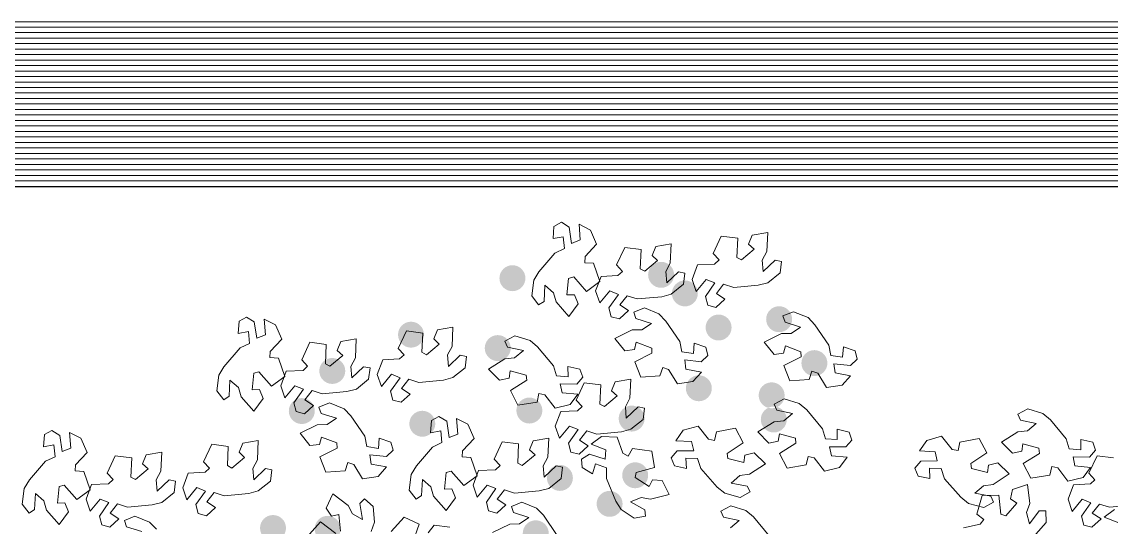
# Model space of a CAD drawing. Header units: millimetres. Extents: x 935 to 13922, y 3203 to 7816.
# Drawn here: x 4680 to 4878, y 7252 to 7344 of the extents above; entities that cross this region are included whole.
import ezdxf

# ---------------------------------------------------------------- set-up
doc = ezdxf.new("R2010")
doc.units = ezdxf.units.MM
doc.layers.get('0').update_dxf_attribs({"lineweight": 20})
doc.layers.add('ALBERI frutti - Fruit', color=7, linetype='Continuous', lineweight=5, true_color=0xfd8930)
doc.layers.add('VEGETAZIONE', color=7, linetype='Continuous', lineweight=5, true_color=0x387000)
doc.layers.add('ALBERO - TREE', color=96, linetype='Continuous', lineweight=5)
doc.layers.add('campiture', color=253, linetype='Continuous', lineweight=0)

msp = doc.modelspace()

# ---------------------------------------------------------------- hatches: boundary and pattern name
at = {"layer": 'ALBERI frutti - Fruit', "lineweight": 30}
h = msp.add_hatch(color=256, dxfattribs=at)
h.dxf.hatch_style = 1
edge = h.paths.add_edge_path()
edge.add_arc((4735.58, 7251.74), 2.36, 0, 360)
edge = h.paths.add_edge_path()
edge.add_arc((4725.65, 7251.89), 2.36, 0, 360)
edge = h.paths.add_edge_path()
edge.add_arc((4738.91, 7235.32), 2.36, 0, 360)
edge = h.paths.add_edge_path()
edge.add_arc((4740.43, 7224.52), 2.36, 0, 360)
edge = h.paths.add_edge_path()
edge.add_arc((4771.98, 7231.72), 2.36, 0, 360)
edge = h.paths.add_edge_path()
edge.add_arc((4775.63, 7236.05), 2.36, 0, 360)
edge = h.paths.add_edge_path()
edge.add_arc((4755.39, 7216.46), 2.36, 0, 360)
edge = h.paths.add_edge_path()
edge.add_arc((4762.22, 7202), 2.36, 0, 360)
edge = h.paths.add_edge_path()
edge.add_arc((4767.98, 7211), 2.36, 0, 360)
edge = h.paths.add_edge_path()
edge.add_arc((4768.61, 7220.04), 2.36, 0, 360)
edge = h.paths.add_edge_path()
edge.add_arc((4815.5, 7230.56), 2.36, 0, 360)
edge = h.paths.add_edge_path()
edge.add_arc((4821.55, 7218.7), 2.36, 0, 360)
edge = h.paths.add_edge_path()
edge.add_arc((4826.53, 7227.87), 2.36, 0, 360)
edge = h.paths.add_edge_path()
edge.add_arc((4827.37, 7236.6), 2.36, 0, 360)
edge = h.paths.add_edge_path()
edge.add_arc((4816.37, 7238.2), 2.36, 0, 360)
edge = h.paths.add_edge_path()
edge.add_arc((4833.81, 7246.26), 2.36, 0, 360)
edge = h.paths.add_edge_path()
edge.add_arc((4819.34, 7248.08), 2.36, 0, 360)
edge = h.paths.add_edge_path()
edge.add_arc((4806.57, 7246.55), 2.36, 0, 360)
edge = h.paths.add_edge_path()
edge.add_arc((4786.82, 7256.28), 2.36, 0, 360)
edge = h.paths.add_edge_path()
edge.add_arc((4791.47, 7261.48), 2.36, 0, 360)
edge = h.paths.add_edge_path()
edge.add_arc((4816.66, 7271.62), 2.36, 0, 360)
edge = h.paths.add_edge_path()
edge.add_arc((4824.04, 7281.88), 2.36, 0, 360)
edge = h.paths.add_edge_path()
edge.add_arc((4816.27, 7276.02), 2.36, 0, 360)
edge = h.paths.add_edge_path()
edge.add_arc((4803.04, 7277.3), 2.36, 0, 360)
edge = h.paths.add_edge_path()
edge.add_arc((4796.18, 7297.93), 2.36, 0, 360)
edge = h.paths.add_edge_path()
edge.add_arc((4800.5, 7294.55), 2.36, 0, 360)
edge = h.paths.add_edge_path()
edge.add_arc((4806.63, 7288.35), 2.36, 0, 360)
edge = h.paths.add_edge_path()
edge.add_arc((4817.63, 7289.86), 2.36, 0, 360)
edge = h.paths.add_edge_path()
edge.add_arc((4766.49, 7284.61), 2.36, 0, 360)
edge = h.paths.add_edge_path()
edge.add_arc((4772.24, 7273.25), 2.36, 0, 360)
edge = h.paths.add_edge_path()
edge.add_arc((4777.79, 7261), 2.36, 0, 360)
edge = h.paths.add_edge_path()
edge.add_arc((4790.83, 7271.79), 2.36, 0, 360)
edge = h.paths.add_edge_path()
edge.add_arc((4761.66, 7247.86), 2.36, 0, 360)
edge = h.paths.add_edge_path()
edge.add_arc((4773.4, 7250.93), 2.36, 0, 360)
edge = h.paths.add_edge_path()
edge.add_arc((4784.24, 7234.13), 2.36, 0, 360)
edge = h.paths.add_edge_path()
edge.add_arc((4785.05, 7217.1), 2.36, 0, 360)
edge = h.paths.add_edge_path()
edge.add_arc((4790.22, 7208.44), 2.36, 0, 360)
edge = h.paths.add_edge_path()
edge.add_arc((4803.47, 7205.54), 2.36, 0, 360)
edge = h.paths.add_edge_path()
edge.add_arc((4790.98, 7195.81), 2.36, 0, 360)
edge = h.paths.add_edge_path()
edge.add_arc((4779.54, 7209.13), 2.36, 0, 360)
edge = h.paths.add_edge_path()
edge.add_arc((4777.78, 7198.93), 2.36, 0, 360)
edge = h.paths.add_edge_path()
edge.add_arc((4747.42, 7246.28), 2.36, 0, 360)
edge = h.paths.add_edge_path()
edge.add_arc((4789.45, 7247.89), 2.36, 0, 360)
edge = h.paths.add_edge_path()
edge.add_arc((4806.03, 7234.38), 2.36, 0, 360)
edge = h.paths.add_edge_path()
edge.add_arc((4736.42, 7280.45), 2.36, 0, 360)
edge = h.paths.add_edge_path()
edge.add_arc((4730.88, 7273.16), 2.36, 0, 360)
edge = h.paths.add_edge_path()
edge.add_arc((4752.78, 7270.85), 2.36, 0, 360)
edge = h.paths.add_edge_path()
edge.add_arc((4750.73, 7287.05), 2.36, 0, 360)
edge = h.paths.add_edge_path()
edge.add_arc((4769.16, 7297.32), 2.36, 0, 360)
edge = h.paths.add_edge_path()
edge.add_arc((4733.01, 7220.01), 2.36, 0, 360)
at = {"layer": 'campiture'}
h = msp.add_hatch(dxfattribs=at)
h.set_pattern_fill('_USER', color=256, pattern_type=0)
h.set_pattern_definition([(0, (0, 0), (0, 1), [])])
h.paths.add_polyline_path([(3574.44, 7025.95), (3574.38, 7026.02), (3574.44, 7026.15), (3574.44, 7313.95), (4274.02, 7313.95), (4274.02, 7343.95), (3544.44, 7343.95), (3544.44, 5741.18), (4984.44, 5741.18), (4984.44, 7343.95), (4404.44, 7343.95), (4404.44, 7313.95), (4954.44, 7313.95), (4954.44, 5771.18), (3574.44, 5771.18)])

# ---------------------------------------------------------------- linework, layer by layer
for p, q in [((4404.44, 7343.95), (4984.44, 7343.95)), ((4954.44, 7313.95), (4404.44, 7313.95))]:
    msp.add_line(p, q)
at = {"layer": 'ALBERO - TREE', "lineweight": 9}
for points in [[(4772.67, 7294.11), (4773.04, 7296.95), (4773.96, 7298.49), (4776.89, 7301.88), (4778.62, 7302.73), (4778.41, 7304.85), (4776.55, 7304.51), (4776.7, 7306.74), (4778.05, 7307.48), (4779.47, 7306.61), (4779.47, 7306.61), (4779.92, 7303.65), (4781.5, 7304.27), (4781.27, 7307.13), (4783.33, 7306.07), (4784.46, 7303.48), (4782.36, 7301.24), (4782.29, 7300.13), (4783.88, 7300.03), (4783.88, 7300.03), (4785.02, 7296.71), (4782.6, 7294.93), (4780.29, 7297.55), (4779.38, 7297.29), (4779.07, 7294.29), (4780.43, 7294.31), (4781.09, 7292.67), (4779.4, 7290.37), (4777.09, 7293), (4776.61, 7294.68), (4775.05, 7296.06), (4774.91, 7293.11), (4773.92, 7292.46)], [(4817.8, 7298.29), (4815.57, 7296.5), (4813.83, 7296.04), (4809.37, 7295.63), (4807.54, 7296.22), (4806.22, 7294.54), (4807.79, 7293.5), (4806.14, 7292), (4804.65, 7292.4), (4804.23, 7294.01), (4804.23, 7294.01), (4805.97, 7296.46), (4804.39, 7297.11), (4802.57, 7294.9), (4801.83, 7297.09), (4802.82, 7299.74), (4805.88, 7299.89), (4806.71, 7300.64), (4805.63, 7301.81), (4805.63, 7301.81), (4807.12, 7304.99), (4810.1, 7304.59), (4809.94, 7301.1), (4810.77, 7300.66), (4813.08, 7302.6), (4812.08, 7303.53), (4812.75, 7305.17), (4815.56, 7305.65), (4815.4, 7302.16), (4814.57, 7300.61), (4814.74, 7298.53), (4816.89, 7300.57), (4818.05, 7300.34)], [(4800.26, 7296.21), (4798.02, 7294.42), (4796.29, 7293.95), (4791.82, 7293.55), (4789.99, 7294.14), (4788.67, 7292.46), (4790.24, 7291.42), (4788.59, 7289.92), (4787.1, 7290.32), (4786.68, 7291.93), (4786.68, 7291.93), (4788.42, 7294.38), (4786.85, 7295.02), (4785.03, 7292.82), (4784.28, 7295), (4785.27, 7297.65), (4788.33, 7297.81), (4789.16, 7298.56), (4788.08, 7299.73), (4788.08, 7299.73), (4789.57, 7302.91), (4792.55, 7302.51), (4792.39, 7299.02), (4793.22, 7298.58), (4795.53, 7300.52), (4794.54, 7301.45), (4795.2, 7303.08), (4798.01, 7303.56), (4797.85, 7300.07), (4797.02, 7298.53), (4797.2, 7296.45), (4799.34, 7298.48), (4800.5, 7298.26)], [(4715.45, 7276.85), (4715.81, 7279.69), (4716.74, 7281.23), (4719.67, 7284.63), (4721.39, 7285.47), (4721.18, 7287.6), (4719.33, 7287.25), (4719.47, 7289.48), (4720.82, 7290.23), (4722.24, 7289.36), (4722.24, 7289.36), (4722.7, 7286.39), (4724.28, 7287.02), (4724.05, 7289.87), (4726.11, 7288.82), (4727.24, 7286.22), (4725.14, 7283.99), (4725.07, 7282.87), (4726.66, 7282.78), (4726.66, 7282.78), (4727.8, 7279.45), (4725.37, 7277.67), (4723.06, 7280.3), (4722.16, 7280.04), (4721.85, 7277.03), (4723.21, 7277.06), (4723.86, 7275.42), (4722.18, 7273.12), (4719.87, 7275.74), (4719.39, 7277.43), (4717.82, 7278.8), (4717.69, 7275.85), (4716.7, 7275.21)], [(4793.14, 7291.9), (4795.79, 7290.82), (4797.04, 7289.53), (4799.57, 7285.82), (4799.94, 7283.94), (4802.05, 7283.6), (4802.19, 7285.48), (4804.31, 7284.77), (4804.68, 7283.27), (4803.47, 7282.12), (4803.47, 7282.12), (4800.49, 7282.45), (4800.69, 7280.76), (4803.51, 7280.24), (4801.96, 7278.53), (4799.16, 7278.1), (4797.54, 7280.71), (4796.48, 7281.06), (4795.98, 7279.55), (4795.98, 7279.55), (4792.48, 7279.3), (4791.38, 7282.1), (4794.51, 7283.66), (4794.49, 7284.6), (4791.67, 7285.68), (4791.34, 7284.36), (4789.59, 7284.14), (4787.8, 7286.36), (4790.93, 7287.92), (4792.68, 7287.95), (4794.41, 7289.11), (4791.59, 7290), (4791.22, 7291.12)], [(4820.25, 7291.23), (4822.9, 7290.15), (4824.15, 7288.86), (4826.68, 7285.15), (4827.05, 7283.27), (4829.16, 7282.93), (4829.3, 7284.81), (4831.42, 7284.09), (4831.79, 7282.6), (4830.59, 7281.45), (4830.59, 7281.45), (4827.6, 7281.77), (4827.8, 7280.09), (4830.62, 7279.57), (4829.07, 7277.85), (4826.27, 7277.43), (4824.65, 7280.03), (4823.59, 7280.39), (4823.09, 7278.88), (4823.09, 7278.88), (4819.59, 7278.63), (4818.49, 7281.43), (4821.62, 7282.99), (4821.6, 7283.93), (4818.78, 7285), (4818.45, 7283.68), (4816.7, 7283.47), (4814.91, 7285.69), (4818.04, 7287.25), (4819.79, 7287.28), (4821.52, 7288.43), (4818.7, 7289.32), (4818.33, 7290.45)], [(4760.58, 7281.04), (4758.35, 7279.25), (4756.61, 7278.78), (4752.14, 7278.37), (4750.32, 7278.97), (4748.99, 7277.29), (4750.57, 7276.25), (4748.92, 7274.75), (4747.42, 7275.15), (4747.01, 7276.76), (4747.01, 7276.76), (4748.74, 7279.21), (4747.17, 7279.85), (4745.35, 7277.65), (4744.6, 7279.83), (4745.6, 7282.48), (4748.66, 7282.64), (4749.48, 7283.38), (4748.41, 7284.56), (4748.41, 7284.56), (4749.9, 7287.74), (4752.87, 7287.34), (4752.71, 7283.85), (4753.54, 7283.41), (4755.86, 7285.35), (4754.86, 7286.28), (4755.53, 7287.91), (4758.34, 7288.39), (4758.18, 7284.9), (4757.35, 7283.36), (4757.52, 7281.28), (4759.67, 7283.31), (4760.83, 7283.09)], [(4743.03, 7278.95), (4740.8, 7277.16), (4739.06, 7276.7), (4734.6, 7276.29), (4732.77, 7276.88), (4731.45, 7275.2), (4733.02, 7274.17), (4731.37, 7272.66), (4729.88, 7273.06), (4729.46, 7274.68), (4729.46, 7274.68), (4731.2, 7277.13), (4729.62, 7277.77), (4727.8, 7275.56), (4727.06, 7277.75), (4728.05, 7280.4), (4731.11, 7280.55), (4731.94, 7281.3), (4730.86, 7282.47), (4730.86, 7282.47), (4732.35, 7285.66), (4735.33, 7285.26), (4735.17, 7281.76), (4736, 7281.32), (4738.31, 7283.27), (4737.32, 7284.19), (4737.98, 7285.83), (4740.79, 7286.31), (4740.63, 7282.82), (4739.8, 7281.27), (4739.97, 7279.2), (4742.12, 7281.23), (4743.28, 7281.01)], [(4769.62, 7286.82), (4772.36, 7286), (4773.73, 7284.83), (4776.6, 7281.38), (4777.15, 7279.55), (4779.28, 7279.41), (4779.24, 7281.29), (4781.42, 7280.78), (4781.93, 7279.33), (4780.84, 7278.07), (4780.84, 7278.07), (4777.84, 7278.11), (4778.2, 7276.45), (4781.05, 7276.2), (4779.67, 7274.35), (4776.93, 7273.66), (4775.07, 7276.1), (4773.98, 7276.35), (4773.63, 7274.8), (4773.63, 7274.8), (4770.16, 7274.22), (4768.8, 7276.9), (4771.77, 7278.75), (4771.66, 7279.68), (4768.75, 7280.48), (4768.55, 7279.14), (4766.82, 7278.76), (4764.83, 7280.8), (4767.8, 7282.65), (4769.54, 7282.84), (4771.15, 7284.16), (4768.26, 7284.78), (4767.79, 7285.86)], [(4792.92, 7271.63), (4790.69, 7269.84), (4788.96, 7269.37), (4784.49, 7268.95), (4782.67, 7269.54), (4781.34, 7267.86), (4782.92, 7266.82), (4781.27, 7265.32), (4779.78, 7265.71), (4779.36, 7267.33), (4779.36, 7267.33), (4781.09, 7269.78), (4779.52, 7270.42), (4777.7, 7268.21), (4776.95, 7270.39), (4777.93, 7273.05), (4781, 7273.21), (4781.82, 7273.96), (4780.74, 7275.13), (4780.74, 7275.13), (4782.22, 7278.31), (4785.2, 7277.92), (4785.05, 7274.43), (4785.88, 7273.99), (4788.19, 7275.94), (4787.19, 7276.86), (4787.85, 7278.5), (4790.66, 7278.98), (4790.51, 7275.5), (4789.69, 7273.95), (4789.86, 7271.87), (4792, 7273.91), (4793.16, 7273.69)], [(4735.91, 7274.65), (4738.56, 7273.57), (4739.81, 7272.27), (4742.34, 7268.57), (4742.71, 7266.69), (4744.83, 7266.35), (4744.97, 7268.23), (4747.08, 7267.51), (4747.46, 7266.02), (4746.25, 7264.87), (4746.25, 7264.87), (4743.27, 7265.19), (4743.47, 7263.51), (4746.28, 7262.99), (4744.74, 7261.27), (4741.94, 7260.85), (4740.32, 7263.45), (4739.26, 7263.81), (4738.76, 7262.3), (4738.76, 7262.3), (4735.25, 7262.05), (4734.15, 7264.85), (4737.28, 7266.41), (4737.27, 7267.35), (4734.44, 7268.42), (4734.12, 7267.1), (4732.37, 7266.89), (4730.58, 7269.11), (4733.7, 7270.66), (4735.46, 7270.7), (4737.19, 7271.85), (4734.37, 7272.74), (4734, 7273.86)], [(4818.54, 7275.38), (4821.28, 7274.56), (4822.65, 7273.39), (4825.52, 7269.94), (4826.07, 7268.1), (4828.2, 7267.96), (4828.17, 7269.85), (4830.34, 7269.34), (4830.86, 7267.88), (4829.76, 7266.63), (4829.76, 7266.63), (4826.76, 7266.67), (4827.13, 7265.01), (4829.98, 7264.76), (4828.6, 7262.9), (4825.85, 7262.22), (4823.99, 7264.65), (4822.9, 7264.91), (4822.55, 7263.35), (4822.55, 7263.35), (4819.08, 7262.77), (4817.72, 7265.45), (4820.69, 7267.3), (4820.58, 7268.24), (4817.67, 7269.04), (4817.47, 7267.69), (4815.75, 7267.31), (4813.76, 7269.36), (4816.72, 7271.2), (4818.47, 7271.4), (4820.08, 7272.72), (4817.19, 7273.33), (4816.71, 7274.42)], [(4862.82, 7273.54), (4865.56, 7272.71), (4866.93, 7271.55), (4869.8, 7268.1), (4870.35, 7266.26), (4872.48, 7266.12), (4872.44, 7268.01), (4874.62, 7267.5), (4875.14, 7266.04), (4874.04, 7264.79), (4874.04, 7264.79), (4871.04, 7264.83), (4871.4, 7263.17), (4874.25, 7262.92), (4872.88, 7261.06), (4870.13, 7260.38), (4868.27, 7262.81), (4867.18, 7263.07), (4866.83, 7261.51), (4866.83, 7261.51), (4863.36, 7260.93), (4862, 7263.61), (4864.97, 7265.46), (4864.86, 7266.4), (4861.95, 7267.2), (4861.75, 7265.85), (4860.03, 7265.47), (4858.04, 7267.52), (4861, 7269.36), (4862.75, 7269.56), (4864.36, 7270.88), (4861.47, 7271.49), (4860.99, 7272.57)], [(4750.42, 7258.79), (4750.78, 7261.63), (4751.71, 7263.17), (4754.64, 7266.57), (4756.36, 7267.41), (4756.15, 7269.54), (4754.3, 7269.19), (4754.44, 7271.42), (4755.79, 7272.17), (4757.21, 7271.29), (4757.21, 7271.29), (4757.66, 7268.33), (4759.24, 7268.96), (4759.02, 7271.81), (4761.08, 7270.75), (4762.2, 7268.16), (4760.11, 7265.92), (4760.03, 7264.81), (4761.62, 7264.71), (4761.62, 7264.71), (4762.76, 7261.39), (4760.34, 7259.61), (4758.03, 7262.23), (4757.13, 7261.98), (4756.81, 7258.97), (4758.17, 7258.99), (4758.83, 7257.36), (4757.14, 7255.06), (4754.84, 7257.68), (4754.36, 7259.37), (4752.79, 7260.74), (4752.66, 7257.79), (4751.67, 7257.14)], [(4810.53, 7257.44), (4807.77, 7258.2), (4806.37, 7259.33), (4803.42, 7262.71), (4802.82, 7264.53), (4800.69, 7264.62), (4800.77, 7262.73), (4798.59, 7263.19), (4798.03, 7264.63), (4799.1, 7265.91), (4799.1, 7265.91), (4802.1, 7265.95), (4801.69, 7267.6), (4798.84, 7267.77), (4800.17, 7269.66), (4802.9, 7270.42), (4804.82, 7268.03), (4805.91, 7267.8), (4806.23, 7269.36), (4806.23, 7269.36), (4809.68, 7270.03), (4811.1, 7267.38), (4808.18, 7265.46), (4808.31, 7264.53), (4811.24, 7263.8), (4811.41, 7265.15), (4813.12, 7265.57), (4815.17, 7263.58), (4812.25, 7261.66), (4810.51, 7261.42), (4808.93, 7260.06), (4811.83, 7259.52), (4812.34, 7258.45)], [(4680.08, 7256.24), (4680.45, 7259.08), (4681.37, 7260.62), (4684.3, 7264.02), (4686.03, 7264.86), (4685.82, 7266.99), (4683.96, 7266.64), (4684.11, 7268.87), (4685.46, 7269.62), (4686.88, 7268.74), (4686.88, 7268.74), (4687.33, 7265.78), (4688.91, 7266.41), (4688.68, 7269.26), (4690.74, 7268.2), (4691.87, 7265.61), (4689.77, 7263.37), (4689.7, 7262.26), (4691.29, 7262.16), (4691.29, 7262.16), (4692.43, 7258.84), (4690.01, 7257.06), (4687.7, 7259.68), (4686.79, 7259.42), (4686.48, 7256.42), (4687.84, 7256.44), (4688.5, 7254.81), (4686.81, 7252.51), (4684.5, 7255.13), (4684.02, 7256.82), (4682.46, 7258.19), (4682.32, 7255.24), (4681.33, 7254.59)], [(4791.31, 7253.65), (4788.93, 7255.24), (4787.97, 7256.76), (4786.24, 7260.9), (4786.25, 7262.82), (4784.25, 7263.58), (4783.74, 7261.76), (4781.81, 7262.89), (4781.74, 7264.43), (4783.15, 7265.31), (4783.15, 7265.31), (4786.01, 7264.39), (4786.15, 7266.09), (4783.5, 7267.16), (4785.36, 7268.53), (4788.19, 7268.38), (4789.25, 7265.51), (4790.22, 7264.94), (4791.01, 7266.32), (4791.01, 7266.32), (4794.49, 7265.86), (4795.01, 7262.9), (4791.63, 7262), (4791.45, 7261.08), (4794, 7259.45), (4794.59, 7260.68), (4796.35, 7260.54), (4797.65, 7258), (4794.27, 7257.11), (4792.55, 7257.43), (4790.62, 7256.65), (4793.21, 7255.21), (4793.34, 7254.03)], [(4854.81, 7255.6), (4852.05, 7256.36), (4850.65, 7257.49), (4847.7, 7260.86), (4847.1, 7262.69), (4844.97, 7262.77), (4845.05, 7260.89), (4842.87, 7261.34), (4842.31, 7262.79), (4843.37, 7264.07), (4843.37, 7264.07), (4846.38, 7264.11), (4845.97, 7265.76), (4843.12, 7265.93), (4844.45, 7267.82), (4847.17, 7268.58), (4849.1, 7266.19), (4850.19, 7265.96), (4850.5, 7267.52), (4850.5, 7267.52), (4853.96, 7268.19), (4855.38, 7265.54), (4852.46, 7263.62), (4852.59, 7262.69), (4855.52, 7261.96), (4855.69, 7263.31), (4857.4, 7263.73), (4859.44, 7261.74), (4856.53, 7259.82), (4854.79, 7259.58), (4853.21, 7258.22), (4856.11, 7257.68), (4856.62, 7256.61)], [(4725.21, 7260.42), (4722.98, 7258.63), (4721.24, 7258.17), (4716.78, 7257.76), (4714.95, 7258.35), (4713.63, 7256.67), (4715.2, 7255.64), (4713.55, 7254.13), (4712.06, 7254.53), (4711.64, 7256.15), (4711.64, 7256.15), (4713.38, 7258.6), (4711.8, 7259.24), (4709.98, 7257.03), (4709.24, 7259.22), (4710.23, 7261.87), (4713.29, 7262.02), (4714.12, 7262.77), (4713.04, 7263.95), (4713.04, 7263.95), (4714.53, 7267.13), (4717.51, 7266.73), (4717.35, 7263.24), (4718.17, 7262.79), (4720.49, 7264.74), (4719.49, 7265.66), (4720.16, 7267.3), (4722.97, 7267.78), (4722.81, 7264.29), (4721.98, 7262.74), (4722.15, 7260.67), (4724.3, 7262.7), (4725.46, 7262.48)], [(4778, 7260.89), (4775.77, 7259.1), (4774.03, 7258.64), (4769.56, 7258.23), (4767.74, 7258.82), (4766.41, 7257.14), (4767.99, 7256.1), (4766.34, 7254.6), (4764.84, 7255), (4764.43, 7256.61), (4764.43, 7256.61), (4766.16, 7259.06), (4764.59, 7259.71), (4762.77, 7257.5), (4762.03, 7259.69), (4763.02, 7262.34), (4766.08, 7262.49), (4766.91, 7263.24), (4765.83, 7264.41), (4765.83, 7264.41), (4767.32, 7267.59), (4770.29, 7267.19), (4770.13, 7263.7), (4770.96, 7263.26), (4773.28, 7265.2), (4772.28, 7266.13), (4772.95, 7267.77), (4775.76, 7268.25), (4775.6, 7264.76), (4774.77, 7263.21), (4774.94, 7261.13), (4777.09, 7263.17), (4778.25, 7262.94)], [(4707.67, 7258.34), (4705.43, 7256.55), (4703.7, 7256.09), (4699.23, 7255.68), (4697.4, 7256.27), (4696.08, 7254.59), (4697.65, 7253.55), (4696, 7252.05), (4694.51, 7252.45), (4694.09, 7254.06), (4694.09, 7254.06), (4695.83, 7256.51), (4694.26, 7257.16), (4692.44, 7254.95), (4691.69, 7257.14), (4692.68, 7259.79), (4695.74, 7259.94), (4696.57, 7260.69), (4695.49, 7261.86), (4695.49, 7261.86), (4696.98, 7265.04), (4699.96, 7264.64), (4699.8, 7261.15), (4700.63, 7260.71), (4702.94, 7262.65), (4701.95, 7263.58), (4702.61, 7265.21), (4705.42, 7265.7), (4705.26, 7262.21), (4704.43, 7260.66), (4704.61, 7258.58), (4706.75, 7260.62), (4707.91, 7260.39)]]:
    msp.add_lwpolyline(points, close=True, dxfattribs=at)
for points in [[(4882.16, 7256.09), (4877.7, 7255.67), (4875.87, 7256.25), (4874.55, 7254.57), (4876.13, 7253.54), (4874.48, 7252.03), (4872.98, 7252.43), (4872.57, 7254.04), (4872.57, 7254.04), (4874.29, 7256.49), (4872.72, 7257.14), (4870.91, 7254.92), (4870.15, 7257.11), (4871.14, 7259.76), (4874.2, 7259.92), (4875.02, 7260.67), (4873.94, 7261.84), (4873.94, 7261.84), (4875.43, 7265.03), (4878.41, 7264.63)], [(4851.15, 7251.92), (4854.14, 7252.57), (4854.84, 7253.44), (4853.58, 7254.42), (4853.58, 7254.42), (4854.54, 7257.8), (4857.54, 7257.89), (4857.95, 7254.42), (4858.84, 7254.12), (4860.81, 7256.41), (4859.67, 7257.17), (4860.06, 7258.89), (4862.76, 7259.82), (4863.17, 7256.35), (4862.6, 7254.69), (4863.11, 7252.67), (4864.9, 7255.02), (4866.08, 7254.99), (4866.17, 7252.92), (4864.26, 7250.79)], [(4737.92, 7251.33), (4737.62, 7254.34), (4736.29, 7254.04), (4735.32, 7255.5), (4736.5, 7258.1), (4739.29, 7256), (4740.11, 7254.45), (4741.92, 7253.42), (4741.45, 7256.34), (4742.29, 7257.17), (4743.84, 7255.81), (4744.07, 7252.96), (4743.47, 7251.26)], [(4765.54, 7251.05), (4768.67, 7252.6), (4770.43, 7252.63), (4772.16, 7253.79), (4769.34, 7254.68), (4768.97, 7255.8), (4770.88, 7256.59), (4773.53, 7255.51), (4774.78, 7254.21), (4777.31, 7250.51)], [(4808.77, 7251.93), (4810.39, 7253.25), (4807.5, 7253.86), (4807.02, 7254.94), (4808.85, 7255.9), (4811.59, 7255.08), (4812.96, 7253.91), (4815.83, 7250.47)], [(4879.36, 7252.8), (4876.7, 7253.88), (4878.57, 7255.25)], [(4701.82, 7251.24), (4699, 7252.13), (4698.63, 7253.25), (4700.55, 7254.03), (4703.2, 7252.95), (4704.45, 7251.66)], [(4732.29, 7250.75), (4734.3, 7252.99), (4737.09, 7250.89)], [(4747.15, 7251.24), (4749.5, 7253.85), (4752.23, 7252.6), (4751.06, 7249.31)], [(4753.82, 7251.01), (4754.93, 7252.38), (4757.77, 7252.02)]]:
    msp.add_lwpolyline(points, dxfattribs=at)
at = {"layer": 'VEGETAZIONE'}
for p, q in [((4404.44, 7343.95), (4984.44, 7343.95)), ((4404.44, 7313.95), (4954.44, 7313.95))]:
    msp.add_line(p, q, dxfattribs=at)

doc.saveas('drawing.dxf')
